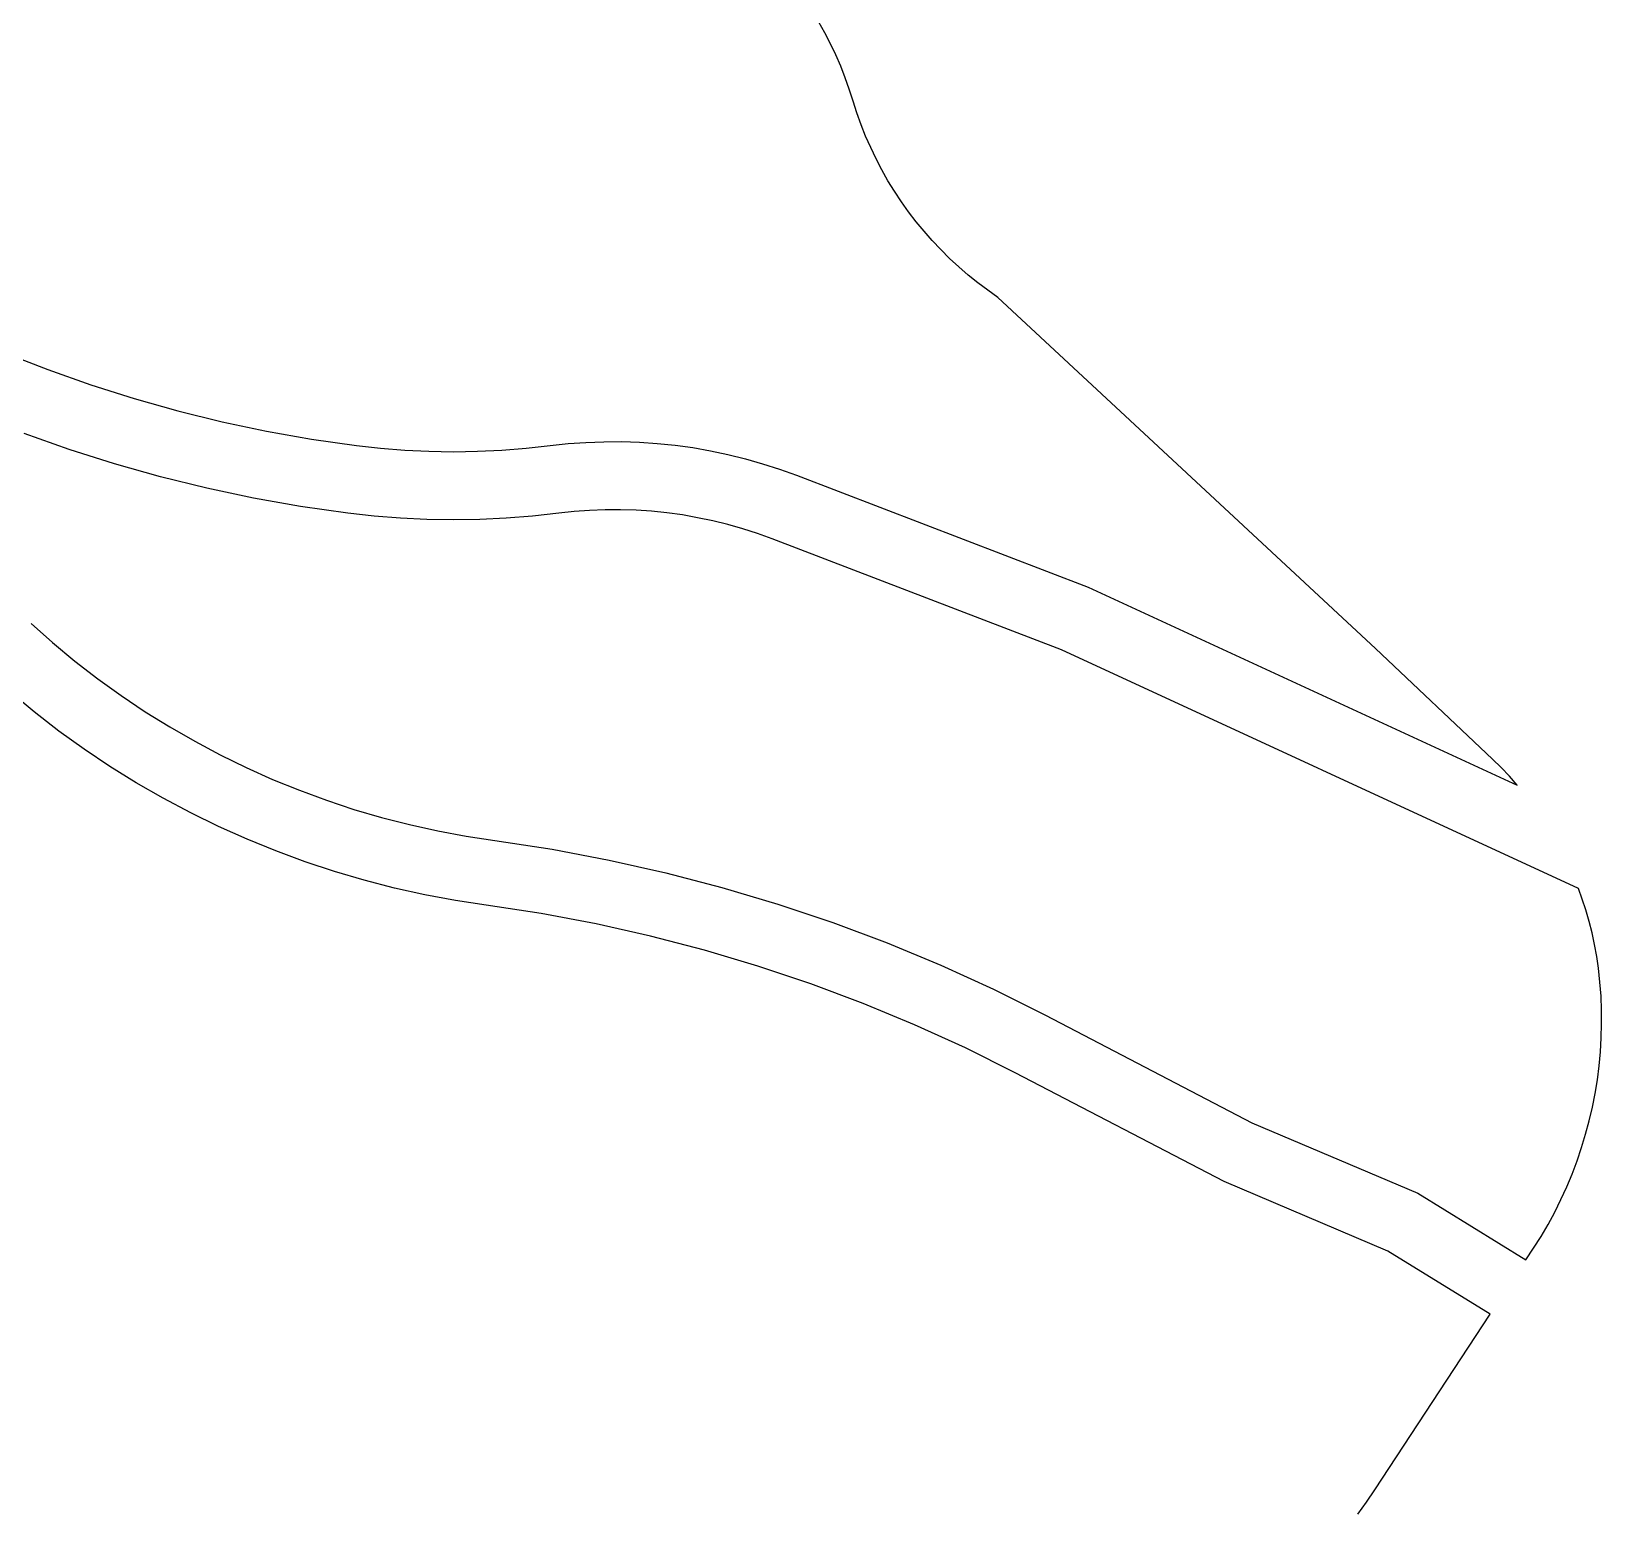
# Model space of a CAD drawing. Header units: millimetres. Extents: x 617751 to 636088, y 68402 to 77988.
# Drawn here: x 622630.4 to 622741.7, y 69291.1 to 69396.2 of the extents above; entities that cross this region are included whole.
import ezdxf

# ---------------------------------------------------------------- set-up
doc = ezdxf.new("R2010")
doc.units = ezdxf.units.MM
doc.header["$LTSCALE"] = 3
doc.header["$MEASUREMENT"] = 0
doc.layers.add('ALINHAMENTO PREDIAL', color=120, linetype='Continuous')

msp = doc.modelspace()

# ---------------------------------------------------------------- linework, layer by layer
at = {"layer": 'ALINHAMENTO PREDIAL'}
for points in [[(622628.54, 69373.43), (622631.54, 69372.26), (622634.58, 69371.18), (622637.66, 69370.21), (622640.76, 69369.33), (622643.9, 69368.56), (622647.05, 69367.89), (622650.23, 69367.33), (622653.42, 69366.87), (622655.14, 69366.68), (622656.85, 69366.55), (622658.57, 69366.47), (622660.3, 69366.44), (622662.02, 69366.47), (622663.74, 69366.55), (622665.46, 69366.68), (622667.17, 69366.87), (622668.43, 69367.01), (622669.69, 69367.1), (622670.96, 69367.15), (622672.23, 69367.16), (622673.5, 69367.12), (622674.76, 69367.03), (622676.03, 69366.9), (622677.28, 69366.73), (622678.53, 69366.51), (622679.77, 69366.25), (622681.01, 69365.94), (622682.23, 69365.59), (622683.43, 69365.2), (622684.63, 69364.77), (622705.32, 69356.84), (622735.75, 69342.8), (622735.19, 69343.43), (622734.6, 69344.05), (622733.99, 69344.64), (622725.7, 69352.48), (622698.92, 69377.38), (622698.2, 69377.89), (622697.5, 69378.42), (622696.81, 69378.97), (622696.14, 69379.55), (622695.49, 69380.15), (622694.87, 69380.77), (622694.26, 69381.41), (622693.68, 69382.07), (622693.12, 69382.75), (622692.58, 69383.45), (622692.07, 69384.17), (622691.58, 69384.91), (622691.12, 69385.66), (622690.69, 69386.43), (622690.28, 69387.21), (622689.9, 69388.01), (622689.54, 69388.81), (622689.22, 69389.63), (622688.92, 69390.47), (622688.65, 69391.31), (622688.38, 69392.14), (622688.09, 69392.96), (622687.77, 69393.78), (622687.42, 69394.58), (622687.05, 69395.37), (622686.65, 69396.15), (622686.23, 69396.91)], [(622628.54, 69373.43), (622631.54, 69372.26), (622634.58, 69371.18), (622637.66, 69370.21), (622640.76, 69369.33), (622643.9, 69368.56), (622647.05, 69367.89), (622650.23, 69367.33), (622653.42, 69366.87), (622655.14, 69366.68), (622656.85, 69366.55), (622658.57, 69366.47), (622660.3, 69366.44), (622662.02, 69366.47), (622663.74, 69366.55), (622665.46, 69366.68), (622667.17, 69366.87), (622668.43, 69367.01), (622669.69, 69367.1), (622670.96, 69367.15), (622672.23, 69367.16), (622673.5, 69367.12), (622674.76, 69367.03), (622676.03, 69366.9), (622677.28, 69366.73), (622678.53, 69366.51), (622679.77, 69366.25), (622681.01, 69365.94), (622682.23, 69365.59), (622683.43, 69365.2), (622684.63, 69364.77), (622705.32, 69356.84), (622735.75, 69342.8), (622735.19, 69343.43), (622734.6, 69344.05), (622733.99, 69344.64), (622725.7, 69352.48), (622698.92, 69377.38), (622698.2, 69377.89), (622697.5, 69378.42), (622696.81, 69378.97), (622696.14, 69379.55), (622695.49, 69380.15), (622694.87, 69380.77), (622694.26, 69381.41), (622693.68, 69382.07), (622693.12, 69382.75), (622692.58, 69383.45), (622692.07, 69384.17), (622691.58, 69384.91), (622691.12, 69385.66), (622690.69, 69386.43), (622690.28, 69387.21), (622689.9, 69388.01), (622689.54, 69388.81), (622689.22, 69389.63), (622688.92, 69390.47), (622688.65, 69391.31), (622688.38, 69392.14), (622688.09, 69392.96), (622687.77, 69393.78), (622687.42, 69394.58), (622687.05, 69395.37), (622686.65, 69396.15), (622686.23, 69396.91)], [(622628.54, 69373.43), (622631.54, 69372.26), (622634.58, 69371.18), (622637.66, 69370.21), (622640.76, 69369.33), (622643.9, 69368.56), (622647.05, 69367.89), (622650.23, 69367.33), (622653.42, 69366.87), (622655.14, 69366.68), (622656.85, 69366.55), (622658.57, 69366.47), (622660.3, 69366.44), (622662.02, 69366.47), (622663.74, 69366.55), (622665.46, 69366.68), (622667.17, 69366.87), (622668.43, 69367.01), (622669.69, 69367.1), (622670.96, 69367.15), (622672.23, 69367.16), (622673.5, 69367.12), (622674.76, 69367.03), (622676.03, 69366.9), (622677.28, 69366.73), (622678.53, 69366.51), (622679.77, 69366.25), (622681.01, 69365.94), (622682.23, 69365.59), (622683.43, 69365.2), (622684.63, 69364.77), (622705.32, 69356.84), (622735.75, 69342.8), (622735.19, 69343.43), (622734.6, 69344.05), (622733.99, 69344.64), (622725.7, 69352.48), (622698.92, 69377.38), (622698.2, 69377.89), (622697.5, 69378.42), (622696.81, 69378.97), (622696.14, 69379.55), (622695.49, 69380.15), (622694.87, 69380.77), (622694.26, 69381.41), (622693.68, 69382.07), (622693.12, 69382.75), (622692.58, 69383.45), (622692.07, 69384.17), (622691.58, 69384.91), (622691.12, 69385.66), (622690.69, 69386.43), (622690.28, 69387.21), (622689.9, 69388.01), (622689.54, 69388.81), (622689.22, 69389.63), (622688.92, 69390.47), (622688.65, 69391.31), (622688.38, 69392.14), (622688.09, 69392.96), (622687.77, 69393.78), (622687.42, 69394.58), (622687.05, 69395.37), (622686.65, 69396.15), (622686.23, 69396.91)], [(622628.54, 69373.43), (622631.54, 69372.26), (622634.58, 69371.18), (622637.66, 69370.21), (622640.76, 69369.33), (622643.9, 69368.56), (622647.05, 69367.89), (622650.23, 69367.33), (622653.42, 69366.87), (622655.14, 69366.68), (622656.85, 69366.55), (622658.57, 69366.47), (622660.3, 69366.44), (622662.02, 69366.47), (622663.74, 69366.55), (622665.46, 69366.68), (622667.17, 69366.87), (622668.43, 69367.01), (622669.69, 69367.1), (622670.96, 69367.15), (622672.23, 69367.16), (622673.5, 69367.12), (622674.76, 69367.03), (622676.03, 69366.9), (622677.28, 69366.73), (622678.53, 69366.51), (622679.77, 69366.25), (622681.01, 69365.94), (622682.23, 69365.59), (622683.43, 69365.2), (622684.63, 69364.77), (622705.32, 69356.84), (622735.75, 69342.8), (622735.19, 69343.43), (622734.6, 69344.05), (622733.99, 69344.64), (622725.7, 69352.48), (622698.92, 69377.38), (622698.2, 69377.89), (622697.5, 69378.42), (622696.81, 69378.97), (622696.14, 69379.55), (622695.49, 69380.15), (622694.87, 69380.77), (622694.26, 69381.41), (622693.68, 69382.07), (622693.12, 69382.75), (622692.58, 69383.45), (622692.07, 69384.17), (622691.58, 69384.91), (622691.12, 69385.66), (622690.69, 69386.43), (622690.28, 69387.21), (622689.9, 69388.01), (622689.54, 69388.81), (622689.22, 69389.63), (622688.92, 69390.47), (622688.65, 69391.31), (622688.38, 69392.14), (622688.09, 69392.96), (622687.77, 69393.78), (622687.42, 69394.58), (622687.05, 69395.37), (622686.65, 69396.15), (622686.23, 69396.91)], [(622628.54, 69373.43), (622631.54, 69372.26), (622634.58, 69371.18), (622637.66, 69370.21), (622640.76, 69369.33), (622643.9, 69368.56), (622647.05, 69367.89), (622650.23, 69367.33), (622653.42, 69366.87), (622655.14, 69366.68), (622656.85, 69366.55), (622658.57, 69366.47), (622660.3, 69366.44), (622662.02, 69366.47), (622663.74, 69366.55), (622665.46, 69366.68), (622667.17, 69366.87), (622668.43, 69367.01), (622669.69, 69367.1), (622670.96, 69367.15), (622672.23, 69367.16), (622673.5, 69367.12), (622674.76, 69367.03), (622676.03, 69366.9), (622677.28, 69366.73), (622678.53, 69366.51), (622679.77, 69366.25), (622681.01, 69365.94), (622682.23, 69365.59), (622683.43, 69365.2), (622684.63, 69364.77), (622705.32, 69356.84), (622735.75, 69342.8), (622735.19, 69343.43), (622734.6, 69344.05), (622733.99, 69344.64), (622725.7, 69352.48), (622698.92, 69377.38), (622698.2, 69377.89), (622697.5, 69378.42), (622696.81, 69378.97), (622696.14, 69379.55), (622695.49, 69380.15), (622694.87, 69380.77), (622694.26, 69381.41), (622693.68, 69382.07), (622693.12, 69382.75), (622692.58, 69383.45), (622692.07, 69384.17), (622691.58, 69384.91), (622691.12, 69385.66), (622690.69, 69386.43), (622690.28, 69387.21), (622689.9, 69388.01), (622689.54, 69388.81), (622689.22, 69389.63), (622688.92, 69390.47), (622688.65, 69391.31), (622688.38, 69392.14), (622688.09, 69392.96), (622687.77, 69393.78), (622687.42, 69394.58), (622687.05, 69395.37), (622686.65, 69396.15), (622686.23, 69396.91)], [(622628.54, 69373.43), (622631.54, 69372.26), (622634.58, 69371.18), (622637.66, 69370.21), (622640.76, 69369.33), (622643.9, 69368.56), (622647.05, 69367.89), (622650.23, 69367.33), (622653.42, 69366.87), (622655.14, 69366.68), (622656.85, 69366.55), (622658.57, 69366.47), (622660.3, 69366.44), (622662.02, 69366.47), (622663.74, 69366.55), (622665.46, 69366.68), (622667.17, 69366.87), (622668.43, 69367.01), (622669.69, 69367.1), (622670.96, 69367.15), (622672.23, 69367.16), (622673.5, 69367.12), (622674.76, 69367.03), (622676.03, 69366.9), (622677.28, 69366.73), (622678.53, 69366.51), (622679.77, 69366.25), (622681.01, 69365.94), (622682.23, 69365.59), (622683.43, 69365.2), (622684.63, 69364.77), (622705.32, 69356.84), (622735.75, 69342.8), (622735.19, 69343.43), (622734.6, 69344.05), (622733.99, 69344.64), (622725.7, 69352.48), (622698.92, 69377.38), (622698.2, 69377.89), (622697.5, 69378.42), (622696.81, 69378.97), (622696.14, 69379.55), (622695.49, 69380.15), (622694.87, 69380.77), (622694.26, 69381.41), (622693.68, 69382.07), (622693.12, 69382.75), (622692.58, 69383.45), (622692.07, 69384.17), (622691.58, 69384.91), (622691.12, 69385.66), (622690.69, 69386.43), (622690.28, 69387.21), (622689.9, 69388.01), (622689.54, 69388.81), (622689.22, 69389.63), (622688.92, 69390.47), (622688.65, 69391.31), (622688.38, 69392.14), (622688.09, 69392.96), (622687.77, 69393.78), (622687.42, 69394.58), (622687.05, 69395.37), (622686.65, 69396.15), (622686.23, 69396.91)], [(622628.54, 69373.43), (622631.54, 69372.26), (622634.58, 69371.18), (622637.66, 69370.21), (622640.76, 69369.33), (622643.9, 69368.56), (622647.05, 69367.89), (622650.23, 69367.33), (622653.42, 69366.87), (622655.14, 69366.68), (622656.85, 69366.55), (622658.57, 69366.47), (622660.3, 69366.44), (622662.02, 69366.47), (622663.74, 69366.55), (622665.46, 69366.68), (622667.17, 69366.87), (622668.43, 69367.01), (622669.69, 69367.1), (622670.96, 69367.15), (622672.23, 69367.16), (622673.5, 69367.12), (622674.76, 69367.03), (622676.03, 69366.9), (622677.28, 69366.73), (622678.53, 69366.51), (622679.77, 69366.25), (622681.01, 69365.94), (622682.23, 69365.59), (622683.43, 69365.2), (622684.63, 69364.77), (622705.32, 69356.84), (622735.75, 69342.8), (622735.19, 69343.43), (622734.6, 69344.05), (622733.99, 69344.64), (622725.7, 69352.48), (622698.92, 69377.38), (622698.2, 69377.89), (622697.5, 69378.42), (622696.81, 69378.97), (622696.14, 69379.55), (622695.49, 69380.15), (622694.87, 69380.77), (622694.26, 69381.41), (622693.68, 69382.07), (622693.12, 69382.75), (622692.58, 69383.45), (622692.07, 69384.17), (622691.58, 69384.91), (622691.12, 69385.66), (622690.69, 69386.43), (622690.28, 69387.21), (622689.9, 69388.01), (622689.54, 69388.81), (622689.22, 69389.63), (622688.92, 69390.47), (622688.65, 69391.31), (622688.38, 69392.14), (622688.09, 69392.96), (622687.77, 69393.78), (622687.42, 69394.58), (622687.05, 69395.37), (622686.65, 69396.15), (622686.23, 69396.91)], [(622628.54, 69373.43), (622631.54, 69372.26), (622634.58, 69371.18), (622637.66, 69370.21), (622640.76, 69369.33), (622643.9, 69368.56), (622647.05, 69367.89), (622650.23, 69367.33), (622653.42, 69366.87), (622655.14, 69366.68), (622656.85, 69366.55), (622658.57, 69366.47), (622660.3, 69366.44), (622662.02, 69366.47), (622663.74, 69366.55), (622665.46, 69366.68), (622667.17, 69366.87), (622668.43, 69367.01), (622669.69, 69367.1), (622670.96, 69367.15), (622672.23, 69367.16), (622673.5, 69367.12), (622674.76, 69367.03), (622676.03, 69366.9), (622677.28, 69366.73), (622678.53, 69366.51), (622679.77, 69366.25), (622681.01, 69365.94), (622682.23, 69365.59), (622683.43, 69365.2), (622684.63, 69364.77), (622705.32, 69356.84), (622735.75, 69342.8), (622735.19, 69343.43), (622734.6, 69344.05), (622733.99, 69344.64), (622725.7, 69352.48), (622698.92, 69377.38), (622698.2, 69377.89), (622697.5, 69378.42), (622696.81, 69378.97), (622696.14, 69379.55), (622695.49, 69380.15), (622694.87, 69380.77), (622694.26, 69381.41), (622693.68, 69382.07), (622693.12, 69382.75), (622692.58, 69383.45), (622692.07, 69384.17), (622691.58, 69384.91), (622691.12, 69385.66), (622690.69, 69386.43), (622690.28, 69387.21), (622689.9, 69388.01), (622689.54, 69388.81), (622689.22, 69389.63), (622688.92, 69390.47), (622688.65, 69391.31), (622688.38, 69392.14), (622688.09, 69392.96), (622687.77, 69393.78), (622687.42, 69394.58), (622687.05, 69395.37), (622686.65, 69396.15), (622686.23, 69396.91)], [(622630.35, 69354.26), (622631.88, 69352.9), (622633.46, 69351.59), (622635.08, 69350.34), (622636.74, 69349.14), (622638.45, 69348), (622640.19, 69346.92), (622641.96, 69345.9), (622643.77, 69344.94), (622645.61, 69344.04), (622647.48, 69343.2), (622649.38, 69342.43), (622651.3, 69341.72), (622653.25, 69341.07), (622655.21, 69340.5), (622657.2, 69339.99), (622659.2, 69339.54), (622661.21, 69339.17), (622663.24, 69338.86), (622667.31, 69338.24), (622671.35, 69337.48), (622675.37, 69336.58), (622679.35, 69335.54), (622683.3, 69334.36), (622687.2, 69333.05), (622691.06, 69331.61), (622694.86, 69330.03), (622698.6, 69328.32), (622702.29, 69326.48), (622716.93, 69318.85), (622728.7, 69313.85), (622736.35, 69309.13), (622736.91, 69309.95), (622737.44, 69310.78), (622737.94, 69311.64), (622738.41, 69312.51), (622738.85, 69313.4), (622739.26, 69314.3), (622739.64, 69315.21), (622739.99, 69316.14), (622740.31, 69317.08), (622740.6, 69318.03), (622740.86, 69318.99), (622741.08, 69319.95), (622741.27, 69320.92), (622741.43, 69321.9), (622741.55, 69322.88), (622741.65, 69323.87), (622741.71, 69324.86), (622741.73, 69325.85), (622741.73, 69326.84), (622741.69, 69327.83), (622741.61, 69328.82), (622741.51, 69329.8), (622741.39, 69330.64), (622741.24, 69331.48), (622741.06, 69332.31), (622740.86, 69333.13), (622740.62, 69333.95), (622740.1, 69335.47), (622703.44, 69352.39), (622682.9, 69360.26), (622681.86, 69360.63), (622680.82, 69360.97), (622679.76, 69361.27), (622678.7, 69361.54), (622677.62, 69361.76), (622676.54, 69361.95), (622675.45, 69362.1), (622674.36, 69362.22), (622673.26, 69362.29), (622672.16, 69362.32), (622671.06, 69362.32), (622669.96, 69362.28), (622668.87, 69362.2), (622667.78, 69362.08), (622665.91, 69361.87), (622664.04, 69361.73), (622662.17, 69361.64), (622660.3, 69361.61), (622658.42, 69361.64), (622656.55, 69361.73), (622654.68, 69361.87), (622652.82, 69362.08), (622649.47, 69362.56), (622646.13, 69363.15), (622642.82, 69363.85), (622639.53, 69364.66), (622636.27, 69365.58), (622633.05, 69366.6), (622629.86, 69367.73)], [(622630.35, 69354.26), (622631.88, 69352.9), (622633.46, 69351.59), (622635.08, 69350.34), (622636.74, 69349.14), (622638.45, 69348), (622640.19, 69346.92), (622641.96, 69345.9), (622643.77, 69344.94), (622645.61, 69344.04), (622647.48, 69343.2), (622649.38, 69342.43), (622651.3, 69341.72), (622653.25, 69341.07), (622655.21, 69340.5), (622657.2, 69339.99), (622659.2, 69339.54), (622661.21, 69339.17), (622663.24, 69338.86), (622667.31, 69338.24), (622671.35, 69337.48), (622675.37, 69336.58), (622679.35, 69335.54), (622683.3, 69334.36), (622687.2, 69333.05), (622691.06, 69331.61), (622694.86, 69330.03), (622698.6, 69328.32), (622702.29, 69326.48), (622716.93, 69318.85), (622728.7, 69313.85), (622736.35, 69309.13), (622736.91, 69309.95), (622737.44, 69310.78), (622737.94, 69311.64), (622738.41, 69312.51), (622738.85, 69313.4), (622739.26, 69314.3), (622739.64, 69315.21), (622739.99, 69316.14), (622740.31, 69317.08), (622740.6, 69318.03), (622740.86, 69318.99), (622741.08, 69319.95), (622741.27, 69320.92), (622741.43, 69321.9), (622741.55, 69322.88), (622741.65, 69323.87), (622741.71, 69324.86), (622741.73, 69325.85), (622741.73, 69326.84), (622741.69, 69327.83), (622741.61, 69328.82), (622741.51, 69329.8), (622741.39, 69330.64), (622741.24, 69331.48), (622741.06, 69332.31), (622740.86, 69333.13), (622740.62, 69333.95), (622740.1, 69335.47), (622703.44, 69352.39), (622682.9, 69360.26), (622681.86, 69360.63), (622680.82, 69360.97), (622679.76, 69361.27), (622678.7, 69361.54), (622677.62, 69361.76), (622676.54, 69361.95), (622675.45, 69362.1), (622674.36, 69362.22), (622673.26, 69362.29), (622672.16, 69362.32), (622671.06, 69362.32), (622669.96, 69362.28), (622668.87, 69362.2), (622667.78, 69362.08), (622665.91, 69361.87), (622664.04, 69361.73), (622662.17, 69361.64), (622660.3, 69361.61), (622658.42, 69361.64), (622656.55, 69361.73), (622654.68, 69361.87), (622652.82, 69362.08), (622649.47, 69362.56), (622646.13, 69363.15), (622642.82, 69363.85), (622639.53, 69364.66), (622636.27, 69365.58), (622633.05, 69366.6), (622629.86, 69367.73)], [(622630.35, 69354.26), (622631.88, 69352.9), (622633.46, 69351.59), (622635.08, 69350.34), (622636.74, 69349.14), (622638.45, 69348), (622640.19, 69346.92), (622641.96, 69345.9), (622643.77, 69344.94), (622645.61, 69344.04), (622647.48, 69343.2), (622649.38, 69342.43), (622651.3, 69341.72), (622653.25, 69341.07), (622655.21, 69340.5), (622657.2, 69339.99), (622659.2, 69339.54), (622661.21, 69339.17), (622663.24, 69338.86), (622667.31, 69338.24), (622671.35, 69337.48), (622675.37, 69336.58), (622679.35, 69335.54), (622683.3, 69334.36), (622687.2, 69333.05), (622691.06, 69331.61), (622694.86, 69330.03), (622698.6, 69328.32), (622702.29, 69326.48), (622716.93, 69318.85), (622728.7, 69313.85), (622736.35, 69309.13), (622736.91, 69309.95), (622737.44, 69310.78), (622737.94, 69311.64), (622738.41, 69312.51), (622738.85, 69313.4), (622739.26, 69314.3), (622739.64, 69315.21), (622739.99, 69316.14), (622740.31, 69317.08), (622740.6, 69318.03), (622740.86, 69318.99), (622741.08, 69319.95), (622741.27, 69320.92), (622741.43, 69321.9), (622741.55, 69322.88), (622741.65, 69323.87), (622741.71, 69324.86), (622741.73, 69325.85), (622741.73, 69326.84), (622741.69, 69327.83), (622741.61, 69328.82), (622741.51, 69329.8), (622741.39, 69330.64), (622741.24, 69331.48), (622741.06, 69332.31), (622740.86, 69333.13), (622740.62, 69333.95), (622740.1, 69335.47), (622703.44, 69352.39), (622682.9, 69360.26), (622681.86, 69360.63), (622680.82, 69360.97), (622679.76, 69361.27), (622678.7, 69361.54), (622677.62, 69361.76), (622676.54, 69361.95), (622675.45, 69362.1), (622674.36, 69362.22), (622673.26, 69362.29), (622672.16, 69362.32), (622671.06, 69362.32), (622669.96, 69362.28), (622668.87, 69362.2), (622667.78, 69362.08), (622665.91, 69361.87), (622664.04, 69361.73), (622662.17, 69361.64), (622660.3, 69361.61), (622658.42, 69361.64), (622656.55, 69361.73), (622654.68, 69361.87), (622652.82, 69362.08), (622649.47, 69362.56), (622646.13, 69363.15), (622642.82, 69363.85), (622639.53, 69364.66), (622636.27, 69365.58), (622633.05, 69366.6), (622629.86, 69367.73)], [(622630.35, 69354.26), (622631.88, 69352.9), (622633.46, 69351.59), (622635.08, 69350.34), (622636.74, 69349.14), (622638.45, 69348), (622640.19, 69346.92), (622641.96, 69345.9), (622643.77, 69344.94), (622645.61, 69344.04), (622647.48, 69343.2), (622649.38, 69342.43), (622651.3, 69341.72), (622653.25, 69341.07), (622655.21, 69340.5), (622657.2, 69339.99), (622659.2, 69339.54), (622661.21, 69339.17), (622663.24, 69338.86), (622667.31, 69338.24), (622671.35, 69337.48), (622675.37, 69336.58), (622679.35, 69335.54), (622683.3, 69334.36), (622687.2, 69333.05), (622691.06, 69331.61), (622694.86, 69330.03), (622698.6, 69328.32), (622702.29, 69326.48), (622716.93, 69318.85), (622728.7, 69313.85), (622736.35, 69309.13), (622736.91, 69309.95), (622737.44, 69310.78), (622737.94, 69311.64), (622738.41, 69312.51), (622738.85, 69313.4), (622739.26, 69314.3), (622739.64, 69315.21), (622739.99, 69316.14), (622740.31, 69317.08), (622740.6, 69318.03), (622740.86, 69318.99), (622741.08, 69319.95), (622741.27, 69320.92), (622741.43, 69321.9), (622741.55, 69322.88), (622741.65, 69323.87), (622741.71, 69324.86), (622741.73, 69325.85), (622741.73, 69326.84), (622741.69, 69327.83), (622741.61, 69328.82), (622741.51, 69329.8), (622741.39, 69330.64), (622741.24, 69331.48), (622741.06, 69332.31), (622740.86, 69333.13), (622740.62, 69333.95), (622740.1, 69335.47), (622703.44, 69352.39), (622682.9, 69360.26), (622681.86, 69360.63), (622680.82, 69360.97), (622679.76, 69361.27), (622678.7, 69361.54), (622677.62, 69361.76), (622676.54, 69361.95), (622675.45, 69362.1), (622674.36, 69362.22), (622673.26, 69362.29), (622672.16, 69362.32), (622671.06, 69362.32), (622669.96, 69362.28), (622668.87, 69362.2), (622667.78, 69362.08), (622665.91, 69361.87), (622664.04, 69361.73), (622662.17, 69361.64), (622660.3, 69361.61), (622658.42, 69361.64), (622656.55, 69361.73), (622654.68, 69361.87), (622652.82, 69362.08), (622649.47, 69362.56), (622646.13, 69363.15), (622642.82, 69363.85), (622639.53, 69364.66), (622636.27, 69365.58), (622633.05, 69366.6), (622629.86, 69367.73)], [(622630.35, 69354.26), (622631.88, 69352.9), (622633.46, 69351.59), (622635.08, 69350.34), (622636.74, 69349.14), (622638.45, 69348), (622640.19, 69346.92), (622641.96, 69345.9), (622643.77, 69344.94), (622645.61, 69344.04), (622647.48, 69343.2), (622649.38, 69342.43), (622651.3, 69341.72), (622653.25, 69341.07), (622655.21, 69340.5), (622657.2, 69339.99), (622659.2, 69339.54), (622661.21, 69339.17), (622663.24, 69338.86), (622667.31, 69338.24), (622671.35, 69337.48), (622675.37, 69336.58), (622679.35, 69335.54), (622683.3, 69334.36), (622687.2, 69333.05), (622691.06, 69331.61), (622694.86, 69330.03), (622698.6, 69328.32), (622702.29, 69326.48), (622716.93, 69318.85), (622728.7, 69313.85), (622736.35, 69309.13), (622736.91, 69309.95), (622737.44, 69310.78), (622737.94, 69311.64), (622738.41, 69312.51), (622738.85, 69313.4), (622739.26, 69314.3), (622739.64, 69315.21), (622739.99, 69316.14), (622740.31, 69317.08), (622740.6, 69318.03), (622740.86, 69318.99), (622741.08, 69319.95), (622741.27, 69320.92), (622741.43, 69321.9), (622741.55, 69322.88), (622741.65, 69323.87), (622741.71, 69324.86), (622741.73, 69325.85), (622741.73, 69326.84), (622741.69, 69327.83), (622741.61, 69328.82), (622741.51, 69329.8), (622741.39, 69330.64), (622741.24, 69331.48), (622741.06, 69332.31), (622740.86, 69333.13), (622740.62, 69333.95), (622740.1, 69335.47), (622703.44, 69352.39), (622682.9, 69360.26), (622681.86, 69360.63), (622680.82, 69360.97), (622679.76, 69361.27), (622678.7, 69361.54), (622677.62, 69361.76), (622676.54, 69361.95), (622675.45, 69362.1), (622674.36, 69362.22), (622673.26, 69362.29), (622672.16, 69362.32), (622671.06, 69362.32), (622669.96, 69362.28), (622668.87, 69362.2), (622667.78, 69362.08), (622665.91, 69361.87), (622664.04, 69361.73), (622662.17, 69361.64), (622660.3, 69361.61), (622658.42, 69361.64), (622656.55, 69361.73), (622654.68, 69361.87), (622652.82, 69362.08), (622649.47, 69362.56), (622646.13, 69363.15), (622642.82, 69363.85), (622639.53, 69364.66), (622636.27, 69365.58), (622633.05, 69366.6), (622629.86, 69367.73)], [(622630.35, 69354.26), (622631.88, 69352.9), (622633.46, 69351.59), (622635.08, 69350.34), (622636.74, 69349.14), (622638.45, 69348), (622640.19, 69346.92), (622641.96, 69345.9), (622643.77, 69344.94), (622645.61, 69344.04), (622647.48, 69343.2), (622649.38, 69342.43), (622651.3, 69341.72), (622653.25, 69341.07), (622655.21, 69340.5), (622657.2, 69339.99), (622659.2, 69339.54), (622661.21, 69339.17), (622663.24, 69338.86), (622667.31, 69338.24), (622671.35, 69337.48), (622675.37, 69336.58), (622679.35, 69335.54), (622683.3, 69334.36), (622687.2, 69333.05), (622691.06, 69331.61), (622694.86, 69330.03), (622698.6, 69328.32), (622702.29, 69326.48), (622716.93, 69318.85), (622728.7, 69313.85), (622736.35, 69309.13), (622736.91, 69309.95), (622737.44, 69310.78), (622737.94, 69311.64), (622738.41, 69312.51), (622738.85, 69313.4), (622739.26, 69314.3), (622739.64, 69315.21), (622739.99, 69316.14), (622740.31, 69317.08), (622740.6, 69318.03), (622740.86, 69318.99), (622741.08, 69319.95), (622741.27, 69320.92), (622741.43, 69321.9), (622741.55, 69322.88), (622741.65, 69323.87), (622741.71, 69324.86), (622741.73, 69325.85), (622741.73, 69326.84), (622741.69, 69327.83), (622741.61, 69328.82), (622741.51, 69329.8), (622741.39, 69330.64), (622741.24, 69331.48), (622741.06, 69332.31), (622740.86, 69333.13), (622740.62, 69333.95), (622740.1, 69335.47), (622703.44, 69352.39), (622682.9, 69360.26), (622681.86, 69360.63), (622680.82, 69360.97), (622679.76, 69361.27), (622678.7, 69361.54), (622677.62, 69361.76), (622676.54, 69361.95), (622675.45, 69362.1), (622674.36, 69362.22), (622673.26, 69362.29), (622672.16, 69362.32), (622671.06, 69362.32), (622669.96, 69362.28), (622668.87, 69362.2), (622667.78, 69362.08), (622665.91, 69361.87), (622664.04, 69361.73), (622662.17, 69361.64), (622660.3, 69361.61), (622658.42, 69361.64), (622656.55, 69361.73), (622654.68, 69361.87), (622652.82, 69362.08), (622649.47, 69362.56), (622646.13, 69363.15), (622642.82, 69363.85), (622639.53, 69364.66), (622636.27, 69365.58), (622633.05, 69366.6), (622629.86, 69367.73)], [(622630.35, 69354.26), (622631.88, 69352.9), (622633.46, 69351.59), (622635.08, 69350.34), (622636.74, 69349.14), (622638.45, 69348), (622640.19, 69346.92), (622641.96, 69345.9), (622643.77, 69344.94), (622645.61, 69344.04), (622647.48, 69343.2), (622649.38, 69342.43), (622651.3, 69341.72), (622653.25, 69341.07), (622655.21, 69340.5), (622657.2, 69339.99), (622659.2, 69339.54), (622661.21, 69339.17), (622663.24, 69338.86), (622667.31, 69338.24), (622671.35, 69337.48), (622675.37, 69336.58), (622679.35, 69335.54), (622683.3, 69334.36), (622687.2, 69333.05), (622691.06, 69331.61), (622694.86, 69330.03), (622698.6, 69328.32), (622702.29, 69326.48), (622716.93, 69318.85), (622728.7, 69313.85), (622736.35, 69309.13), (622736.91, 69309.95), (622737.44, 69310.78), (622737.94, 69311.64), (622738.41, 69312.51), (622738.85, 69313.4), (622739.26, 69314.3), (622739.64, 69315.21), (622739.99, 69316.14), (622740.31, 69317.08), (622740.6, 69318.03), (622740.86, 69318.99), (622741.08, 69319.95), (622741.27, 69320.92), (622741.43, 69321.9), (622741.55, 69322.88), (622741.65, 69323.87), (622741.71, 69324.86), (622741.73, 69325.85), (622741.73, 69326.84), (622741.69, 69327.83), (622741.61, 69328.82), (622741.51, 69329.8), (622741.39, 69330.64), (622741.24, 69331.48), (622741.06, 69332.31), (622740.86, 69333.13), (622740.62, 69333.95), (622740.1, 69335.47), (622703.44, 69352.39), (622682.9, 69360.26), (622681.86, 69360.63), (622680.82, 69360.97), (622679.76, 69361.27), (622678.7, 69361.54), (622677.62, 69361.76), (622676.54, 69361.95), (622675.45, 69362.1), (622674.36, 69362.22), (622673.26, 69362.29), (622672.16, 69362.32), (622671.06, 69362.32), (622669.96, 69362.28), (622668.87, 69362.2), (622667.78, 69362.08), (622665.91, 69361.87), (622664.04, 69361.73), (622662.17, 69361.64), (622660.3, 69361.61), (622658.42, 69361.64), (622656.55, 69361.73), (622654.68, 69361.87), (622652.82, 69362.08), (622649.47, 69362.56), (622646.13, 69363.15), (622642.82, 69363.85), (622639.53, 69364.66), (622636.27, 69365.58), (622633.05, 69366.6), (622629.86, 69367.73)], [(622630.35, 69354.26), (622631.88, 69352.9), (622633.46, 69351.59), (622635.08, 69350.34), (622636.74, 69349.14), (622638.45, 69348), (622640.19, 69346.92), (622641.96, 69345.9), (622643.77, 69344.94), (622645.61, 69344.04), (622647.48, 69343.2), (622649.38, 69342.43), (622651.3, 69341.72), (622653.25, 69341.07), (622655.21, 69340.5), (622657.2, 69339.99), (622659.2, 69339.54), (622661.21, 69339.17), (622663.24, 69338.86), (622667.31, 69338.24), (622671.35, 69337.48), (622675.37, 69336.58), (622679.35, 69335.54), (622683.3, 69334.36), (622687.2, 69333.05), (622691.06, 69331.61), (622694.86, 69330.03), (622698.6, 69328.32), (622702.29, 69326.48), (622716.93, 69318.85), (622728.7, 69313.85), (622736.35, 69309.13), (622736.91, 69309.95), (622737.44, 69310.78), (622737.94, 69311.64), (622738.41, 69312.51), (622738.85, 69313.4), (622739.26, 69314.3), (622739.64, 69315.21), (622739.99, 69316.14), (622740.31, 69317.08), (622740.6, 69318.03), (622740.86, 69318.99), (622741.08, 69319.95), (622741.27, 69320.92), (622741.43, 69321.9), (622741.55, 69322.88), (622741.65, 69323.87), (622741.71, 69324.86), (622741.73, 69325.85), (622741.73, 69326.84), (622741.69, 69327.83), (622741.61, 69328.82), (622741.51, 69329.8), (622741.39, 69330.64), (622741.24, 69331.48), (622741.06, 69332.31), (622740.86, 69333.13), (622740.62, 69333.95), (622740.1, 69335.47), (622703.44, 69352.39), (622682.9, 69360.26), (622681.86, 69360.63), (622680.82, 69360.97), (622679.76, 69361.27), (622678.7, 69361.54), (622677.62, 69361.76), (622676.54, 69361.95), (622675.45, 69362.1), (622674.36, 69362.22), (622673.26, 69362.29), (622672.16, 69362.32), (622671.06, 69362.32), (622669.96, 69362.28), (622668.87, 69362.2), (622667.78, 69362.08), (622665.91, 69361.87), (622664.04, 69361.73), (622662.17, 69361.64), (622660.3, 69361.61), (622658.42, 69361.64), (622656.55, 69361.73), (622654.68, 69361.87), (622652.82, 69362.08), (622649.47, 69362.56), (622646.13, 69363.15), (622642.82, 69363.85), (622639.53, 69364.66), (622636.27, 69365.58), (622633.05, 69366.6), (622629.86, 69367.73)], [(622724.44, 69291.09), (622725.07, 69291.94), (622725.66, 69292.81), (622733.82, 69305.26), (622726.57, 69309.73), (622714.96, 69314.67), (622700.15, 69322.38), (622696.61, 69324.15), (622693.01, 69325.79), (622689.36, 69327.31), (622685.65, 69328.7), (622681.9, 69329.96), (622678.11, 69331.09), (622674.28, 69332.09), (622670.42, 69332.95), (622666.53, 69333.68), (622662.62, 69334.28), (622660.44, 69334.61), (622658.27, 69335.02), (622656.12, 69335.49), (622653.98, 69336.04), (622651.87, 69336.66), (622649.78, 69337.36), (622647.71, 69338.12), (622645.67, 69338.95), (622643.65, 69339.85), (622641.67, 69340.82), (622639.73, 69341.86), (622637.81, 69342.96), (622635.94, 69344.12), (622634.11, 69345.35), (622632.32, 69346.63), (622630.57, 69347.98), (622628.88, 69349.39)], [(622724.44, 69291.09), (622725.07, 69291.94), (622725.66, 69292.81), (622733.82, 69305.26), (622726.57, 69309.73), (622714.96, 69314.67), (622700.15, 69322.38), (622696.61, 69324.15), (622693.01, 69325.79), (622689.36, 69327.31), (622685.65, 69328.7), (622681.9, 69329.96), (622678.11, 69331.09), (622674.28, 69332.09), (622670.42, 69332.95), (622666.53, 69333.68), (622662.62, 69334.28), (622660.44, 69334.61), (622658.27, 69335.02), (622656.12, 69335.49), (622653.98, 69336.04), (622651.87, 69336.66), (622649.78, 69337.36), (622647.71, 69338.12), (622645.67, 69338.95), (622643.65, 69339.85), (622641.67, 69340.82), (622639.73, 69341.86), (622637.81, 69342.96), (622635.94, 69344.12), (622634.11, 69345.35), (622632.32, 69346.63), (622630.57, 69347.98), (622628.88, 69349.39)], [(622724.44, 69291.09), (622725.07, 69291.94), (622725.66, 69292.81), (622733.82, 69305.26), (622726.57, 69309.73), (622714.96, 69314.67), (622700.15, 69322.38), (622696.61, 69324.15), (622693.01, 69325.79), (622689.36, 69327.31), (622685.65, 69328.7), (622681.9, 69329.96), (622678.11, 69331.09), (622674.28, 69332.09), (622670.42, 69332.95), (622666.53, 69333.68), (622662.62, 69334.28), (622660.44, 69334.61), (622658.27, 69335.02), (622656.12, 69335.49), (622653.98, 69336.04), (622651.87, 69336.66), (622649.78, 69337.36), (622647.71, 69338.12), (622645.67, 69338.95), (622643.65, 69339.85), (622641.67, 69340.82), (622639.73, 69341.86), (622637.81, 69342.96), (622635.94, 69344.12), (622634.11, 69345.35), (622632.32, 69346.63), (622630.57, 69347.98), (622628.88, 69349.39)], [(622724.44, 69291.09), (622725.07, 69291.94), (622725.66, 69292.81), (622733.82, 69305.26), (622726.57, 69309.73), (622714.96, 69314.67), (622700.15, 69322.38), (622696.61, 69324.15), (622693.01, 69325.79), (622689.36, 69327.31), (622685.65, 69328.7), (622681.9, 69329.96), (622678.11, 69331.09), (622674.28, 69332.09), (622670.42, 69332.95), (622666.53, 69333.68), (622662.62, 69334.28), (622660.44, 69334.61), (622658.27, 69335.02), (622656.12, 69335.49), (622653.98, 69336.04), (622651.87, 69336.66), (622649.78, 69337.36), (622647.71, 69338.12), (622645.67, 69338.95), (622643.65, 69339.85), (622641.67, 69340.82), (622639.73, 69341.86), (622637.81, 69342.96), (622635.94, 69344.12), (622634.11, 69345.35), (622632.32, 69346.63), (622630.57, 69347.98), (622628.88, 69349.39)], [(622724.44, 69291.09), (622725.07, 69291.94), (622725.66, 69292.81), (622733.82, 69305.26), (622726.57, 69309.73), (622714.96, 69314.67), (622700.15, 69322.38), (622696.61, 69324.15), (622693.01, 69325.79), (622689.36, 69327.31), (622685.65, 69328.7), (622681.9, 69329.96), (622678.11, 69331.09), (622674.28, 69332.09), (622670.42, 69332.95), (622666.53, 69333.68), (622662.62, 69334.28), (622660.44, 69334.61), (622658.27, 69335.02), (622656.12, 69335.49), (622653.98, 69336.04), (622651.87, 69336.66), (622649.78, 69337.36), (622647.71, 69338.12), (622645.67, 69338.95), (622643.65, 69339.85), (622641.67, 69340.82), (622639.73, 69341.86), (622637.81, 69342.96), (622635.94, 69344.12), (622634.11, 69345.35), (622632.32, 69346.63), (622630.57, 69347.98), (622628.88, 69349.39)], [(622724.44, 69291.09), (622725.07, 69291.94), (622725.66, 69292.81), (622733.82, 69305.26), (622726.57, 69309.73), (622714.96, 69314.67), (622700.15, 69322.38), (622696.61, 69324.15), (622693.01, 69325.79), (622689.36, 69327.31), (622685.65, 69328.7), (622681.9, 69329.96), (622678.11, 69331.09), (622674.28, 69332.09), (622670.42, 69332.95), (622666.53, 69333.68), (622662.62, 69334.28), (622660.44, 69334.61), (622658.27, 69335.02), (622656.12, 69335.49), (622653.98, 69336.04), (622651.87, 69336.66), (622649.78, 69337.36), (622647.71, 69338.12), (622645.67, 69338.95), (622643.65, 69339.85), (622641.67, 69340.82), (622639.73, 69341.86), (622637.81, 69342.96), (622635.94, 69344.12), (622634.11, 69345.35), (622632.32, 69346.63), (622630.57, 69347.98), (622628.88, 69349.39)], [(622724.44, 69291.09), (622725.07, 69291.94), (622725.66, 69292.81), (622733.82, 69305.26), (622726.57, 69309.73), (622714.96, 69314.67), (622700.15, 69322.38), (622696.61, 69324.15), (622693.01, 69325.79), (622689.36, 69327.31), (622685.65, 69328.7), (622681.9, 69329.96), (622678.11, 69331.09), (622674.28, 69332.09), (622670.42, 69332.95), (622666.53, 69333.68), (622662.62, 69334.28), (622660.44, 69334.61), (622658.27, 69335.02), (622656.12, 69335.49), (622653.98, 69336.04), (622651.87, 69336.66), (622649.78, 69337.36), (622647.71, 69338.12), (622645.67, 69338.95), (622643.65, 69339.85), (622641.67, 69340.82), (622639.73, 69341.86), (622637.81, 69342.96), (622635.94, 69344.12), (622634.11, 69345.35), (622632.32, 69346.63), (622630.57, 69347.98), (622628.88, 69349.39)], [(622724.44, 69291.09), (622725.07, 69291.94), (622725.66, 69292.81), (622733.82, 69305.26), (622726.57, 69309.73), (622714.96, 69314.67), (622700.15, 69322.38), (622696.61, 69324.15), (622693.01, 69325.79), (622689.36, 69327.31), (622685.65, 69328.7), (622681.9, 69329.96), (622678.11, 69331.09), (622674.28, 69332.09), (622670.42, 69332.95), (622666.53, 69333.68), (622662.62, 69334.28), (622660.44, 69334.61), (622658.27, 69335.02), (622656.12, 69335.49), (622653.98, 69336.04), (622651.87, 69336.66), (622649.78, 69337.36), (622647.71, 69338.12), (622645.67, 69338.95), (622643.65, 69339.85), (622641.67, 69340.82), (622639.73, 69341.86), (622637.81, 69342.96), (622635.94, 69344.12), (622634.11, 69345.35), (622632.32, 69346.63), (622630.57, 69347.98), (622628.88, 69349.39)]]:
    msp.add_lwpolyline(points, dxfattribs=at)

doc.saveas('drawing.dxf')
